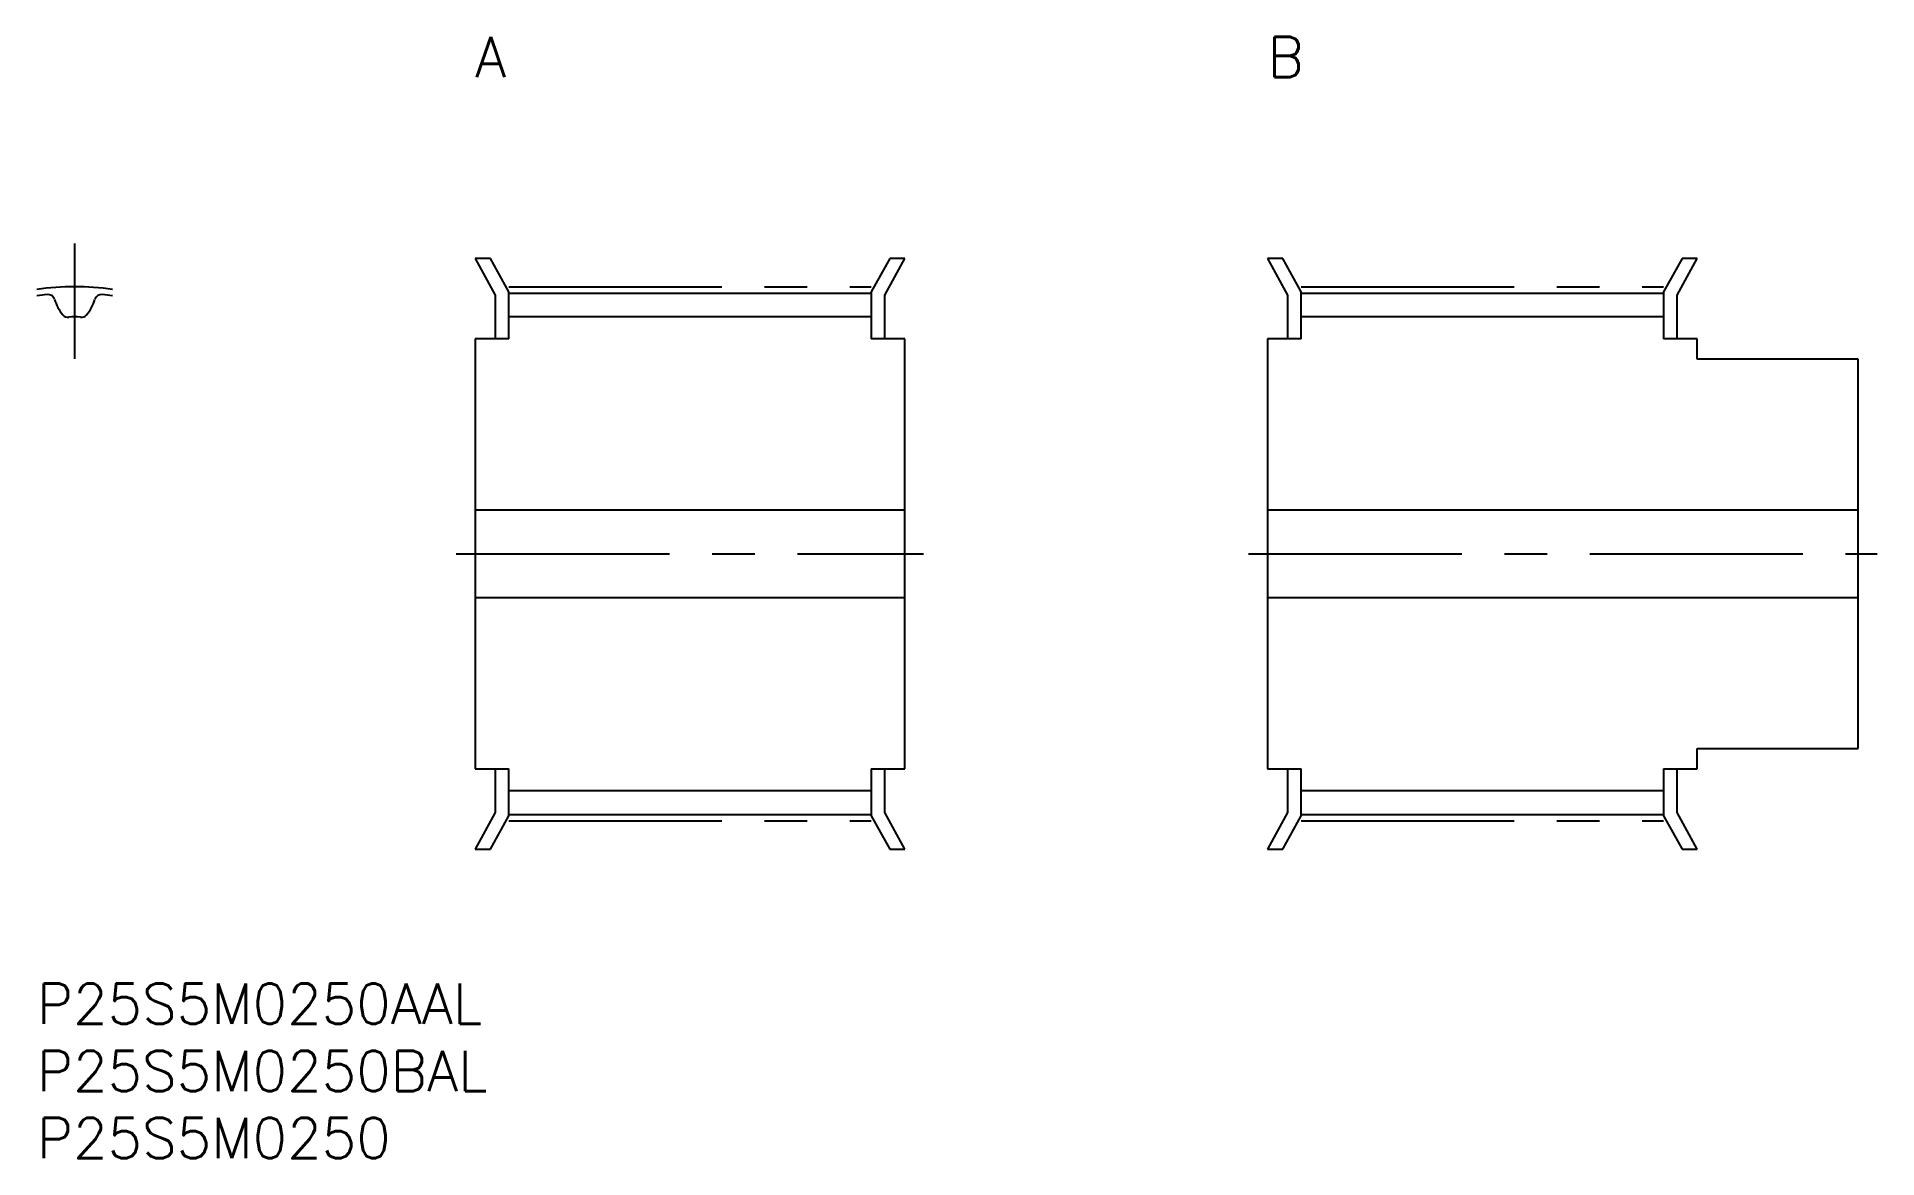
# Model space of a CAD drawing. Extents: x 0 to 137, y -13 to 70.
import ezdxf

# ---------------------------------------------------------------- set-up
doc = ezdxf.new("R2010")
doc.units = 0
doc.header["$LTSCALE"] = 0.5
doc.linetypes.add('CENTER', pattern=[50.8, 31.75, -6.35, 6.35, -6.35])
for name, color, linetype in [('MSM_CENTER', 1, 'CENTER'), ('MSM_CONTINUOUS', 7, 'CONTINUOUS'), ('MSM_PART_NUMBER', 7, 'CONTINUOUS')]:
    doc.layers.add(name, color=color, linetype=linetype)
doc.styles.get("Standard").update_dxf_attribs({"font": 'txt.shx', "height": 1, "bigfont": 'bigfont.shx'})

# ---------------------------------------------------------------- blocks, each defined once
blk = doc.blocks.new('*U36')
at = {"layer": 'MSM_PART_NUMBER'}
blk.add_text('A', height=3, dxfattribs=at).set_placement((32.64, 67.5))
blk = doc.blocks.new('*U37')
at = {"layer": 'MSM_PART_NUMBER'}
blk.add_text('B', height=3, dxfattribs=at).set_placement((91.64, 67.5))
blk = doc.blocks.new('*U38')
at = {"layer": 'MSM_PART_NUMBER'}
blk.add_text('P25S5M0250', height=3, dxfattribs=at).set_placement((0, -13))
blk = doc.blocks.new('*U39')
at = {"layer": 'MSM_PART_NUMBER'}
blk.add_text('P25S5M0250BAL', height=3, dxfattribs=at).set_placement((0, -8))
blk = doc.blocks.new('*U40')
at = {"layer": 'MSM_PART_NUMBER'}
blk.add_text('P25S5M0250AAL', height=3, dxfattribs=at).set_placement((0, -3))

msp = doc.modelspace()

# ---------------------------------------------------------------- linework, layer by layer
at = {"layer": 'MSM_CENTER'}
for p, q in [((2.82, 46.51), (2.82, 55.1)), ((35.14, 51.89), (62.14, 51.89)), ((94.14, 51.89), (121.14, 51.89)), ((31.24, 32), (66.04, 32)), ((90.24, 32), (137.04, 32)), ((35.14, 12.11), (62.14, 12.11)), ((94.14, 12.11), (121.14, 12.11))]:
    msp.add_line(p, q, dxfattribs=at)
msp.add_arc((2.82, 32), 19.89, 81.8443, 98.1557, dxfattribs=at)
at = {"layer": 'MSM_CONTINUOUS'}
for p, q in [((33.78, 54), (32.64, 54)), ((32.64, 54), (34.14, 51.25)), ((35.14, 51.5), (33.78, 54)), ((63.51, 54), (62.14, 51.5)), ((63.14, 51.25), (64.64, 54)), ((64.64, 54), (63.51, 54)), ((92.78, 54), (91.64, 54)), ((91.64, 54), (93.14, 51.25)), ((94.14, 51.5), (92.78, 54)), ((122.51, 54), (121.14, 51.5)), ((122.14, 51.25), (123.64, 54)), ((123.64, 54), (122.51, 54)), ((34.14, 51.25), (34.14, 48)), ((35.14, 48), (35.14, 51.5)), ((35.14, 51.41), (62.14, 51.41)), ((62.14, 51.5), (62.14, 48)), ((63.14, 48), (63.14, 51.25)), ((93.14, 51.25), (93.14, 48)), ((94.14, 48), (94.14, 51.5)), ((94.14, 51.41), (121.14, 51.41)), ((121.14, 51.5), (121.14, 48)), ((122.14, 48), (122.14, 51.25)), ((62.14, 49.64), (35.14, 49.64)), ((121.14, 49.64), (94.14, 49.64)), ((32.64, 48), (32.64, 16)), ((35.14, 48), (32.64, 48)), ((64.64, 48), (62.14, 48)), ((64.64, 16), (64.64, 48)), ((91.64, 48), (91.64, 16)), ((94.14, 48), (91.64, 48)), ((123.64, 48), (121.14, 48)), ((123.64, 46.5), (123.64, 48)), ((135.64, 46.5), (123.64, 46.5)), ((135.64, 17.5), (135.64, 46.5)), ((64.64, 35.25), (32.64, 35.25)), ((135.64, 35.25), (91.64, 35.25)), ((32.64, 28.75), (64.64, 28.75)), ((91.64, 28.75), (135.64, 28.75)), ((123.64, 16), (123.64, 17.5)), ((123.64, 17.5), (135.64, 17.5)), ((32.64, 16), (35.14, 16)), ((34.14, 16), (34.14, 12.75)), ((35.14, 12.5), (35.14, 16)), ((62.14, 16), (62.14, 12.5)), ((62.14, 16), (64.64, 16)), ((63.14, 12.75), (63.14, 16)), ((91.64, 16), (94.14, 16)), ((93.14, 16), (93.14, 12.75)), ((94.14, 12.5), (94.14, 16)), ((121.14, 16), (121.14, 12.5)), ((121.14, 16), (123.64, 16)), ((122.14, 12.75), (122.14, 16)), ((62.14, 14.36), (35.14, 14.36)), ((121.14, 14.36), (94.14, 14.36)), ((34.14, 12.75), (32.64, 10)), ((33.78, 10), (35.14, 12.5)), ((35.14, 12.59), (62.14, 12.59)), ((62.14, 12.5), (63.51, 10)), ((64.64, 10), (63.14, 12.75)), ((93.14, 12.75), (91.64, 10)), ((92.78, 10), (94.14, 12.5)), ((94.14, 12.59), (121.14, 12.59)), ((121.14, 12.5), (122.51, 10)), ((123.64, 10), (122.14, 12.75)), ((32.64, 10), (33.78, 10)), ((63.51, 10), (64.64, 10)), ((91.64, 10), (92.78, 10)), ((122.51, 10), (123.64, 10))]:
    msp.add_line(p, q, dxfattribs=at)
for centre, radius, start, end in [((2.82, 32), 19.41, 96.0413, 98.3587), ((0.83, 50.81), 0.5, 16.7041, 96.0413), ((4.45, 51.89), 3.27, 196.7041, 219.991), ((1.2, 51.89), 3.27, 320.009, 343.2959), ((4.81, 50.81), 0.5, 83.9587, 163.2959), ((2.82, 32), 19.41, 81.6413, 83.9587), ((2.32, 50.11), 0.5, 219.991, 277.6274), ((2.82, 46.37), 3.28, 82.3726, 97.6274), ((3.32, 50.11), 0.5, 262.3726, 320.009)]:
    msp.add_arc(centre, radius, start, end, dxfattribs=at)

# ---------------------------------------------------------------- block references
for name in ['*U36', '*U37', '*U40', '*U39', '*U38']:
    msp.add_blockref(name, (0, 0), dxfattribs=at)

doc.saveas('drawing.dxf')
